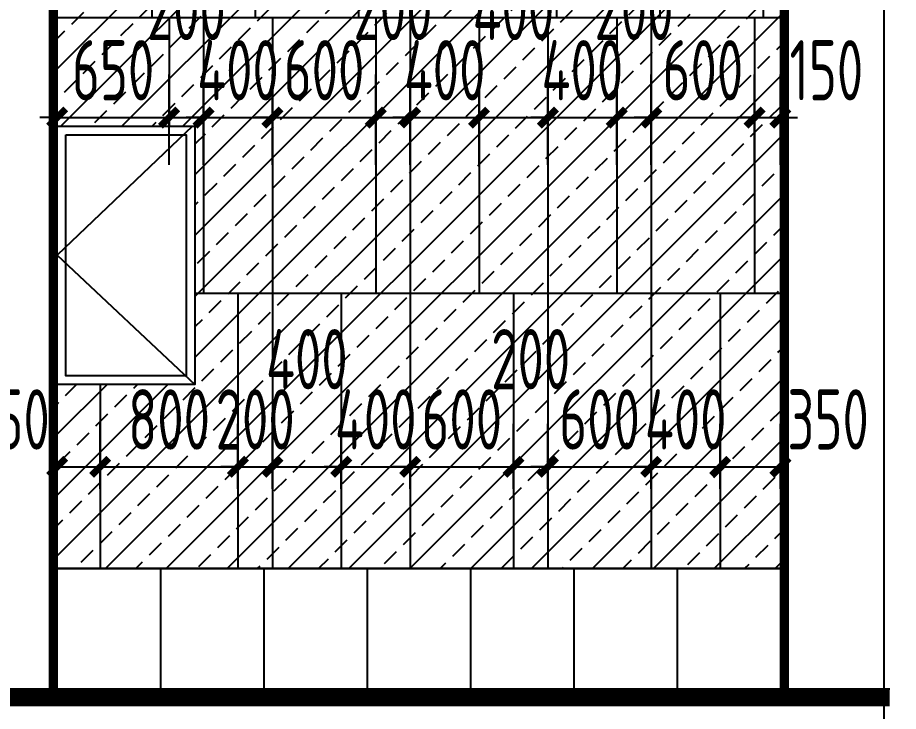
# Model space of a CAD drawing. Extents: x -863035 to 270371, y -8918 to 240488.
# Drawn here: x 234446 to 239561, y 143470 to 147499 of the extents above; entities that cross this region are included whole.
import ezdxf

# ---------------------------------------------------------------- set-up
doc = ezdxf.new("R2010")
doc.units = 0
doc.header["$LTSCALE"] = 1000
doc.header["$MEASUREMENT"] = 0
for name, color, linetype in [('01-标注_尺寸', 124, 'Continuous'), ('05-填充_156', 156, 'Continuous'), ('A-C_玻璃幕墙', 140, 'Continuous'), ('A_AXIS-轴线', 36, 'Continuous'), ('E-墙面分格', 146, 'Continuous'), ('E-立面轮廓', 241, 'Continuous')]:
    doc.layers.add(name, color=color, linetype=linetype)
doc.styles.add('_TCH_DIM_T3', font='ROS1', dxfattribs={"width": 0.75, "bigfont": 'JD'})
doc.dimstyles.new('_TCH_ARCH&&100', dxfattribs={"dimtxt": 350, "dimasz": 100, "dimexe": 250, "dimexo": 300, "dimgap": 100, "dimtad": 1, "dimdec": 0, "dimzin": 0, "dimdsep": 46, "dimtxsty": '_TCH_DIM_T3', "dimblk": 'ARCHTICK', "dimcen": 0.09, "dimclrt": 7, "dimazin": 2, "dimtfac": 1, "dimtdec": 0, "dimtix": 1, "dimtmove": 2, "dimatfit": 3, "dimfxl": 0, "dimtolj": 1, "dimtzin": 0, "dimarcsym": 0})

# ---------------------------------------------------------------- blocks, each defined once
blk = doc.blocks.new('_ArchTick')
at = {"color": 0, "linetype": 'ByBlock', "const_width": 0.4}
blk.add_lwpolyline([(-0.5, -0.5), (0.5, 0.5)], dxfattribs=at)
blk = doc.blocks.new('*D2016')
at = {"layer": '01-标注_尺寸', "color": 0, "lineweight": -2, "transparency": 16777216}
for p, q in [((234675.3, 144762.6), (234675.3, 145140.3)), ((234925.3, 144762.6), (234925.3, 145140.3)), ((234675.3, 144890.3), (234925.3, 144890.3))]:
    blk.add_line(p, q, dxfattribs=at)
at = {"layer": 'Defpoints', "color": 0, "transparency": 16777216}
for p in [(234925.3, 144890.3), (234675.3, 144462.6), (234925.3, 144462.6)]:
    blk.add_point(p, dxfattribs=at)
at = {"layer": '01-标注_尺寸', "color": 0, "lineweight": -2, "transparency": 16777216, "xscale": 100, "yscale": 100, "zscale": 100, "rotation": 180}
blk.add_blockref('_ArchTick', (234675.3, 144890.3), dxfattribs=at)
at = {"layer": '01-标注_尺寸', "color": 0, "lineweight": -2, "transparency": 16777216, "xscale": 100, "yscale": 100, "zscale": 100}
blk.add_blockref('_ArchTick', (234925.3, 144890.3), dxfattribs=at)
at = {"layer": '01-标注_尺寸', "color": 7, "transparency": 16777216, "insert": (234398.1, 145165.3), "char_height": 350, "attachment_point": 5, "style": '_TCH_DIM_T3'}
blk.add_mtext('\\A1;250', dxfattribs=at)
blk = doc.blocks.new('*D2017')
at = {"layer": '01-标注_尺寸', "color": 0, "lineweight": -2, "transparency": 16777216}
for p, q in [((234925.3, 144762.6), (234925.3, 145140.3)), ((235725.3, 144762.6), (235725.3, 145140.3)), ((234925.3, 144890.3), (235725.3, 144890.3))]:
    blk.add_line(p, q, dxfattribs=at)
at = {"layer": 'Defpoints', "color": 0, "transparency": 16777216}
for p in [(235725.3, 144890.3), (234925.3, 144462.6), (235725.3, 144462.6)]:
    blk.add_point(p, dxfattribs=at)
at = {"layer": '01-标注_尺寸', "color": 0, "lineweight": -2, "transparency": 16777216, "xscale": 100, "yscale": 100, "zscale": 100, "rotation": 180}
blk.add_blockref('_ArchTick', (234925.3, 144890.3), dxfattribs=at)
at = {"layer": '01-标注_尺寸', "color": 0, "lineweight": -2, "transparency": 16777216, "xscale": 100, "yscale": 100, "zscale": 100}
blk.add_blockref('_ArchTick', (235725.3, 144890.3), dxfattribs=at)
at = {"layer": '01-标注_尺寸', "color": 7, "transparency": 16777216, "insert": (235325.3, 145165.3), "char_height": 350, "attachment_point": 5, "style": '_TCH_DIM_T3'}
blk.add_mtext('\\A1;800', dxfattribs=at)
blk = doc.blocks.new('*D2018')
at = {"layer": '01-标注_尺寸', "color": 0, "lineweight": -2, "transparency": 16777216}
for p, q in [((235725.3, 144762.6), (235725.3, 145140.3)), ((235925.3, 144762.6), (235925.3, 145140.3)), ((235725.3, 144890.3), (235625.3, 144890.3)), ((235725.3, 144890.3), (235925.3, 144890.3)), ((235925.3, 144890.3), (236025.3, 144890.3))]:
    blk.add_line(p, q, dxfattribs=at)
at = {"layer": 'Defpoints', "color": 0, "transparency": 16777216}
for p in [(235925.3, 144890.3), (235725.3, 144462.6), (235925.3, 144462.6)]:
    blk.add_point(p, dxfattribs=at)
at = {"layer": '01-标注_尺寸', "color": 0, "lineweight": -2, "transparency": 16777216, "xscale": 100, "yscale": 100, "zscale": 100}
blk.add_blockref('_ArchTick', (235725.3, 144890.3), dxfattribs=at)
at = {"layer": '01-标注_尺寸', "color": 0, "lineweight": -2, "transparency": 16777216, "xscale": 100, "yscale": 100, "zscale": 100, "rotation": 180}
blk.add_blockref('_ArchTick', (235925.3, 144890.3), dxfattribs=at)
at = {"layer": '01-标注_尺寸', "color": 7, "transparency": 16777216, "insert": (235825.3, 145165.3), "char_height": 350, "attachment_point": 5, "style": '_TCH_DIM_T3'}
blk.add_mtext('\\A1;200', dxfattribs=at)
blk = doc.blocks.new('*D2019')
at = {"layer": '01-标注_尺寸', "color": 0, "lineweight": -2, "transparency": 16777216}
for p, q in [((235925.3, 144762.6), (235925.3, 145140.3)), ((236325.3, 144762.6), (236325.3, 145140.3)), ((235925.3, 144890.3), (236325.3, 144890.3))]:
    blk.add_line(p, q, dxfattribs=at)
at = {"layer": 'Defpoints', "color": 0, "transparency": 16777216}
for p in [(236325.3, 144890.3), (235925.3, 144462.6), (236325.3, 144462.6)]:
    blk.add_point(p, dxfattribs=at)
at = {"layer": '01-标注_尺寸', "color": 0, "lineweight": -2, "transparency": 16777216, "xscale": 100, "yscale": 100, "zscale": 100, "rotation": 180}
blk.add_blockref('_ArchTick', (235925.3, 144890.3), dxfattribs=at)
at = {"layer": '01-标注_尺寸', "color": 0, "lineweight": -2, "transparency": 16777216, "xscale": 100, "yscale": 100, "zscale": 100}
blk.add_blockref('_ArchTick', (236325.3, 144890.3), dxfattribs=at)
at = {"layer": '01-标注_尺寸', "color": 7, "transparency": 16777216, "insert": (236125.3, 145515.3), "char_height": 350, "attachment_point": 5, "style": '_TCH_DIM_T3'}
blk.add_mtext('\\A1;400', dxfattribs=at)
blk = doc.blocks.new('*D2020')
at = {"layer": '01-标注_尺寸', "color": 0, "lineweight": -2, "transparency": 16777216}
for p, q in [((236325.3, 144762.6), (236325.3, 145140.3)), ((236725.3, 144762.6), (236725.3, 145140.3)), ((236325.3, 144890.3), (236225.3, 144890.3)), ((236325.3, 144890.3), (236725.3, 144890.3)), ((236725.3, 144890.3), (236825.3, 144890.3))]:
    blk.add_line(p, q, dxfattribs=at)
at = {"layer": 'Defpoints', "color": 0, "transparency": 16777216}
for p in [(236725.3, 144890.3), (236325.3, 144462.6), (236725.3, 144462.6)]:
    blk.add_point(p, dxfattribs=at)
at = {"layer": '01-标注_尺寸', "color": 0, "lineweight": -2, "transparency": 16777216, "xscale": 100, "yscale": 100, "zscale": 100}
blk.add_blockref('_ArchTick', (236325.3, 144890.3), dxfattribs=at)
at = {"layer": '01-标注_尺寸', "color": 0, "lineweight": -2, "transparency": 16777216, "xscale": 100, "yscale": 100, "zscale": 100, "rotation": 180}
blk.add_blockref('_ArchTick', (236725.3, 144890.3), dxfattribs=at)
at = {"layer": '01-标注_尺寸', "color": 7, "transparency": 16777216, "insert": (236525.3, 145165.3), "char_height": 350, "attachment_point": 5, "style": '_TCH_DIM_T3'}
blk.add_mtext('\\A1;400', dxfattribs=at)
blk = doc.blocks.new('*D2021')
at = {"layer": '01-标注_尺寸', "color": 0, "lineweight": -2, "transparency": 16777216}
for p, q in [((236725.3, 144762.6), (236725.3, 145140.3)), ((237325.3, 144762.6), (237325.3, 145140.3)), ((236725.3, 144890.3), (236625.3, 144890.3)), ((236725.3, 144890.3), (237325.3, 144890.3)), ((237325.3, 144890.3), (237425.3, 144890.3))]:
    blk.add_line(p, q, dxfattribs=at)
at = {"layer": 'Defpoints', "color": 0, "transparency": 16777216}
for p in [(237325.3, 144890.3), (236725.3, 144462.6), (237325.3, 144462.6)]:
    blk.add_point(p, dxfattribs=at)
at = {"layer": '01-标注_尺寸', "color": 0, "lineweight": -2, "transparency": 16777216, "xscale": 100, "yscale": 100, "zscale": 100}
blk.add_blockref('_ArchTick', (236725.3, 144890.3), dxfattribs=at)
at = {"layer": '01-标注_尺寸', "color": 0, "lineweight": -2, "transparency": 16777216, "xscale": 100, "yscale": 100, "zscale": 100, "rotation": 180}
blk.add_blockref('_ArchTick', (237325.3, 144890.3), dxfattribs=at)
at = {"layer": '01-标注_尺寸', "color": 7, "transparency": 16777216, "insert": (237025.3, 145165.3), "char_height": 350, "attachment_point": 5, "style": '_TCH_DIM_T3'}
blk.add_mtext('\\A1;600', dxfattribs=at)
blk = doc.blocks.new('*D2022')
at = {"layer": '01-标注_尺寸', "color": 0, "lineweight": -2, "transparency": 16777216}
for p, q in [((237325.3, 144762.6), (237325.3, 145140.3)), ((237525.3, 144762.6), (237525.3, 145140.3)), ((237325.3, 144890.3), (237525.3, 144890.3))]:
    blk.add_line(p, q, dxfattribs=at)
at = {"layer": 'Defpoints', "color": 0, "transparency": 16777216}
for p in [(237525.3, 144890.3), (237325.3, 144462.6), (237525.3, 144462.6)]:
    blk.add_point(p, dxfattribs=at)
at = {"layer": '01-标注_尺寸', "color": 0, "lineweight": -2, "transparency": 16777216, "xscale": 100, "yscale": 100, "zscale": 100, "rotation": 180}
blk.add_blockref('_ArchTick', (237325.3, 144890.3), dxfattribs=at)
at = {"layer": '01-标注_尺寸', "color": 0, "lineweight": -2, "transparency": 16777216, "xscale": 100, "yscale": 100, "zscale": 100}
blk.add_blockref('_ArchTick', (237525.3, 144890.3), dxfattribs=at)
at = {"layer": '01-标注_尺寸', "color": 7, "transparency": 16777216, "insert": (237425.3, 145515.3), "char_height": 350, "attachment_point": 5, "style": '_TCH_DIM_T3'}
blk.add_mtext('\\A1;200', dxfattribs=at)
blk = doc.blocks.new('*D2023')
at = {"layer": '01-标注_尺寸', "color": 0, "lineweight": -2, "transparency": 16777216}
for p, q in [((237525.3, 144762.6), (237525.3, 145140.3)), ((238125.3, 144762.6), (238125.3, 145140.3)), ((237525.3, 144890.3), (237425.3, 144890.3)), ((237525.3, 144890.3), (238125.3, 144890.3)), ((238125.3, 144890.3), (238225.3, 144890.3))]:
    blk.add_line(p, q, dxfattribs=at)
at = {"layer": 'Defpoints', "color": 0, "transparency": 16777216}
for p in [(238125.3, 144890.3), (237525.3, 144462.6), (238125.3, 144462.6)]:
    blk.add_point(p, dxfattribs=at)
at = {"layer": '01-标注_尺寸', "color": 0, "lineweight": -2, "transparency": 16777216, "xscale": 100, "yscale": 100, "zscale": 100}
blk.add_blockref('_ArchTick', (237525.3, 144890.3), dxfattribs=at)
at = {"layer": '01-标注_尺寸', "color": 0, "lineweight": -2, "transparency": 16777216, "xscale": 100, "yscale": 100, "zscale": 100, "rotation": 180}
blk.add_blockref('_ArchTick', (238125.3, 144890.3), dxfattribs=at)
at = {"layer": '01-标注_尺寸', "color": 7, "transparency": 16777216, "insert": (237825.3, 145165.3), "char_height": 350, "attachment_point": 5, "style": '_TCH_DIM_T3'}
blk.add_mtext('\\A1;600', dxfattribs=at)
blk = doc.blocks.new('*D2024')
at = {"layer": '01-标注_尺寸', "color": 0, "lineweight": -2, "transparency": 16777216}
for p, q in [((238125.3, 144762.6), (238125.3, 145140.3)), ((238525.3, 144762.6), (238525.3, 145140.3)), ((238125.3, 144890.3), (238025.3, 144890.3)), ((238125.3, 144890.3), (238525.3, 144890.3)), ((238525.3, 144890.3), (238625.3, 144890.3))]:
    blk.add_line(p, q, dxfattribs=at)
at = {"layer": 'Defpoints', "color": 0, "transparency": 16777216}
for p in [(238525.3, 144890.3), (238125.3, 144462.6), (238525.3, 144462.6)]:
    blk.add_point(p, dxfattribs=at)
at = {"layer": '01-标注_尺寸', "color": 0, "lineweight": -2, "transparency": 16777216, "xscale": 100, "yscale": 100, "zscale": 100}
blk.add_blockref('_ArchTick', (238125.3, 144890.3), dxfattribs=at)
at = {"layer": '01-标注_尺寸', "color": 0, "lineweight": -2, "transparency": 16777216, "xscale": 100, "yscale": 100, "zscale": 100, "rotation": 180}
blk.add_blockref('_ArchTick', (238525.3, 144890.3), dxfattribs=at)
at = {"layer": '01-标注_尺寸', "color": 7, "transparency": 16777216, "insert": (238325.3, 145165.3), "char_height": 350, "attachment_point": 5, "style": '_TCH_DIM_T3'}
blk.add_mtext('\\A1;400', dxfattribs=at)
blk = doc.blocks.new('*D2025')
at = {"layer": '01-标注_尺寸', "color": 0, "lineweight": -2, "transparency": 16777216}
for p, q in [((238525.3, 144762.6), (238525.3, 145140.3)), ((238875.3, 144762.6), (238875.3, 145140.3)), ((238525.3, 144890.3), (238875.3, 144890.3))]:
    blk.add_line(p, q, dxfattribs=at)
at = {"layer": 'Defpoints', "color": 0, "transparency": 16777216}
for p in [(238875.3, 144890.3), (238525.3, 144462.6), (238875.3, 144462.6)]:
    blk.add_point(p, dxfattribs=at)
at = {"layer": '01-标注_尺寸', "color": 0, "lineweight": -2, "transparency": 16777216, "xscale": 100, "yscale": 100, "zscale": 100, "rotation": 180}
blk.add_blockref('_ArchTick', (238525.3, 144890.3), dxfattribs=at)
at = {"layer": '01-标注_尺寸', "color": 0, "lineweight": -2, "transparency": 16777216, "xscale": 100, "yscale": 100, "zscale": 100}
blk.add_blockref('_ArchTick', (238875.3, 144890.3), dxfattribs=at)
at = {"layer": '01-标注_尺寸', "color": 7, "transparency": 16777216, "insert": (239152.5, 145165.3), "char_height": 350, "attachment_point": 5, "style": '_TCH_DIM_T3'}
blk.add_mtext('\\A1;350', dxfattribs=at)
blk = doc.blocks.new('*D2026')
at = {"layer": '01-标注_尺寸', "color": 0, "lineweight": -2, "transparency": 16777216}
for p, q in [((234675.3, 146645), (234675.3, 147168.4)), ((235325.3, 146645), (235325.3, 147168.4)), ((234675.3, 146918.4), (234575.3, 146918.4)), ((234675.3, 146918.4), (235325.3, 146918.4)), ((235325.3, 146918.4), (235425.3, 146918.4))]:
    blk.add_line(p, q, dxfattribs=at)
at = {"layer": 'Defpoints', "color": 0, "transparency": 16777216}
for p in [(235325.3, 146918.4), (234675.3, 146345), (235325.3, 146345)]:
    blk.add_point(p, dxfattribs=at)
at = {"layer": '01-标注_尺寸', "color": 0, "lineweight": -2, "transparency": 16777216, "xscale": 100, "yscale": 100, "zscale": 100}
blk.add_blockref('_ArchTick', (234675.3, 146918.4), dxfattribs=at)
at = {"layer": '01-标注_尺寸', "color": 0, "lineweight": -2, "transparency": 16777216, "xscale": 100, "yscale": 100, "zscale": 100, "rotation": 180}
blk.add_blockref('_ArchTick', (235325.3, 146918.4), dxfattribs=at)
at = {"layer": '01-标注_尺寸', "color": 7, "transparency": 16777216, "insert": (235000.3, 147193.4), "char_height": 350, "attachment_point": 5, "style": '_TCH_DIM_T3'}
blk.add_mtext('\\A1;650', dxfattribs=at)
blk = doc.blocks.new('*D2027')
at = {"layer": '01-标注_尺寸', "color": 0, "lineweight": -2, "transparency": 16777216}
for p, q in [((235325.3, 146645), (235325.3, 147168.4)), ((235525.3, 146645), (235525.3, 147168.4)), ((235325.3, 146918.4), (235525.3, 146918.4))]:
    blk.add_line(p, q, dxfattribs=at)
at = {"layer": 'Defpoints', "color": 0, "transparency": 16777216}
for p in [(235525.3, 146918.4), (235325.3, 146345), (235525.3, 146345)]:
    blk.add_point(p, dxfattribs=at)
at = {"layer": '01-标注_尺寸', "color": 0, "lineweight": -2, "transparency": 16777216, "xscale": 100, "yscale": 100, "zscale": 100, "rotation": 180}
blk.add_blockref('_ArchTick', (235325.3, 146918.4), dxfattribs=at)
at = {"layer": '01-标注_尺寸', "color": 0, "lineweight": -2, "transparency": 16777216, "xscale": 100, "yscale": 100, "zscale": 100}
blk.add_blockref('_ArchTick', (235525.3, 146918.4), dxfattribs=at)
at = {"layer": '01-标注_尺寸', "color": 7, "transparency": 16777216, "insert": (235425.3, 147543.4), "char_height": 350, "attachment_point": 5, "style": '_TCH_DIM_T3'}
blk.add_mtext('\\A1;200', dxfattribs=at)
blk = doc.blocks.new('*D2028')
at = {"layer": '01-标注_尺寸', "color": 0, "lineweight": -2, "transparency": 16777216}
for p, q in [((235525.3, 146645), (235525.3, 147168.4)), ((235925.3, 146645), (235925.3, 147168.4)), ((235525.3, 146918.4), (235425.3, 146918.4)), ((235525.3, 146918.4), (235925.3, 146918.4)), ((235925.3, 146918.4), (236025.3, 146918.4))]:
    blk.add_line(p, q, dxfattribs=at)
at = {"layer": 'Defpoints', "color": 0, "transparency": 16777216}
for p in [(235925.3, 146918.4), (235525.3, 146345), (235925.3, 146345)]:
    blk.add_point(p, dxfattribs=at)
at = {"layer": '01-标注_尺寸', "color": 0, "lineweight": -2, "transparency": 16777216, "xscale": 100, "yscale": 100, "zscale": 100}
blk.add_blockref('_ArchTick', (235525.3, 146918.4), dxfattribs=at)
at = {"layer": '01-标注_尺寸', "color": 0, "lineweight": -2, "transparency": 16777216, "xscale": 100, "yscale": 100, "zscale": 100, "rotation": 180}
blk.add_blockref('_ArchTick', (235925.3, 146918.4), dxfattribs=at)
at = {"layer": '01-标注_尺寸', "color": 7, "transparency": 16777216, "insert": (235725.3, 147193.4), "char_height": 350, "attachment_point": 5, "style": '_TCH_DIM_T3'}
blk.add_mtext('\\A1;400', dxfattribs=at)
blk = doc.blocks.new('*D2029')
at = {"layer": '01-标注_尺寸', "color": 0, "lineweight": -2, "transparency": 16777216}
for p, q in [((235925.3, 146645), (235925.3, 147168.4)), ((236525.3, 146645), (236525.3, 147168.4)), ((235925.3, 146918.4), (235825.3, 146918.4)), ((235925.3, 146918.4), (236525.3, 146918.4)), ((236525.3, 146918.4), (236625.3, 146918.4))]:
    blk.add_line(p, q, dxfattribs=at)
at = {"layer": 'Defpoints', "color": 0, "transparency": 16777216}
for p in [(236525.3, 146918.4), (235925.3, 146345), (236525.3, 146345)]:
    blk.add_point(p, dxfattribs=at)
at = {"layer": '01-标注_尺寸', "color": 0, "lineweight": -2, "transparency": 16777216, "xscale": 100, "yscale": 100, "zscale": 100}
blk.add_blockref('_ArchTick', (235925.3, 146918.4), dxfattribs=at)
at = {"layer": '01-标注_尺寸', "color": 0, "lineweight": -2, "transparency": 16777216, "xscale": 100, "yscale": 100, "zscale": 100, "rotation": 180}
blk.add_blockref('_ArchTick', (236525.3, 146918.4), dxfattribs=at)
at = {"layer": '01-标注_尺寸', "color": 7, "transparency": 16777216, "insert": (236225.3, 147193.4), "char_height": 350, "attachment_point": 5, "style": '_TCH_DIM_T3'}
blk.add_mtext('\\A1;600', dxfattribs=at)
blk = doc.blocks.new('*D2030')
at = {"layer": '01-标注_尺寸', "color": 0, "lineweight": -2, "transparency": 16777216}
for p, q in [((236525.3, 146645), (236525.3, 147168.4)), ((236725.3, 146645), (236725.3, 147168.4)), ((236525.3, 146918.4), (236725.3, 146918.4))]:
    blk.add_line(p, q, dxfattribs=at)
at = {"layer": 'Defpoints', "color": 0, "transparency": 16777216}
for p in [(236725.3, 146918.4), (236525.3, 146345), (236725.3, 146345)]:
    blk.add_point(p, dxfattribs=at)
at = {"layer": '01-标注_尺寸', "color": 0, "lineweight": -2, "transparency": 16777216, "xscale": 100, "yscale": 100, "zscale": 100, "rotation": 180}
blk.add_blockref('_ArchTick', (236525.3, 146918.4), dxfattribs=at)
at = {"layer": '01-标注_尺寸', "color": 0, "lineweight": -2, "transparency": 16777216, "xscale": 100, "yscale": 100, "zscale": 100}
blk.add_blockref('_ArchTick', (236725.3, 146918.4), dxfattribs=at)
at = {"layer": '01-标注_尺寸', "color": 7, "transparency": 16777216, "insert": (236625.3, 147543.4), "char_height": 350, "attachment_point": 5, "style": '_TCH_DIM_T3'}
blk.add_mtext('\\A1;200', dxfattribs=at)
blk = doc.blocks.new('*D2031')
at = {"layer": '01-标注_尺寸', "color": 0, "lineweight": -2, "transparency": 16777216}
for p, q in [((236725.3, 146645), (236725.3, 147168.4)), ((237125.3, 146645), (237125.3, 147168.4)), ((236725.3, 146918.4), (236625.3, 146918.4)), ((236725.3, 146918.4), (237125.3, 146918.4)), ((237125.3, 146918.4), (237225.3, 146918.4))]:
    blk.add_line(p, q, dxfattribs=at)
at = {"layer": 'Defpoints', "color": 0, "transparency": 16777216}
for p in [(237125.3, 146918.4), (236725.3, 146345), (237125.3, 146345)]:
    blk.add_point(p, dxfattribs=at)
at = {"layer": '01-标注_尺寸', "color": 0, "lineweight": -2, "transparency": 16777216, "xscale": 100, "yscale": 100, "zscale": 100}
blk.add_blockref('_ArchTick', (236725.3, 146918.4), dxfattribs=at)
at = {"layer": '01-标注_尺寸', "color": 0, "lineweight": -2, "transparency": 16777216, "xscale": 100, "yscale": 100, "zscale": 100, "rotation": 180}
blk.add_blockref('_ArchTick', (237125.3, 146918.4), dxfattribs=at)
at = {"layer": '01-标注_尺寸', "color": 7, "transparency": 16777216, "insert": (236925.3, 147193.4), "char_height": 350, "attachment_point": 5, "style": '_TCH_DIM_T3'}
blk.add_mtext('\\A1;400', dxfattribs=at)
blk = doc.blocks.new('*D2032')
at = {"layer": '01-标注_尺寸', "color": 0, "lineweight": -2, "transparency": 16777216}
for p, q in [((237125.3, 146645), (237125.3, 147168.4)), ((237525.3, 146645), (237525.3, 147168.4)), ((237125.3, 146918.4), (237525.3, 146918.4))]:
    blk.add_line(p, q, dxfattribs=at)
at = {"layer": 'Defpoints', "color": 0, "transparency": 16777216}
for p in [(237525.3, 146918.4), (237125.3, 146345), (237525.3, 146345)]:
    blk.add_point(p, dxfattribs=at)
at = {"layer": '01-标注_尺寸', "color": 0, "lineweight": -2, "transparency": 16777216, "xscale": 100, "yscale": 100, "zscale": 100, "rotation": 180}
blk.add_blockref('_ArchTick', (237125.3, 146918.4), dxfattribs=at)
at = {"layer": '01-标注_尺寸', "color": 0, "lineweight": -2, "transparency": 16777216, "xscale": 100, "yscale": 100, "zscale": 100}
blk.add_blockref('_ArchTick', (237525.3, 146918.4), dxfattribs=at)
at = {"layer": '01-标注_尺寸', "color": 7, "transparency": 16777216, "insert": (237325.3, 147543.4), "char_height": 350, "attachment_point": 5, "style": '_TCH_DIM_T3'}
blk.add_mtext('\\A1;400', dxfattribs=at)
blk = doc.blocks.new('*D2033')
at = {"layer": '01-标注_尺寸', "color": 0, "lineweight": -2, "transparency": 16777216}
for p, q in [((237525.3, 146645), (237525.3, 147168.4)), ((237925.3, 146645), (237925.3, 147168.4)), ((237525.3, 146918.4), (237425.3, 146918.4)), ((237525.3, 146918.4), (237925.3, 146918.4)), ((237925.3, 146918.4), (238025.3, 146918.4))]:
    blk.add_line(p, q, dxfattribs=at)
at = {"layer": 'Defpoints', "color": 0, "transparency": 16777216}
for p in [(237925.3, 146918.4), (237525.3, 146345), (237925.3, 146345)]:
    blk.add_point(p, dxfattribs=at)
at = {"layer": '01-标注_尺寸', "color": 0, "lineweight": -2, "transparency": 16777216, "xscale": 100, "yscale": 100, "zscale": 100}
blk.add_blockref('_ArchTick', (237525.3, 146918.4), dxfattribs=at)
at = {"layer": '01-标注_尺寸', "color": 0, "lineweight": -2, "transparency": 16777216, "xscale": 100, "yscale": 100, "zscale": 100, "rotation": 180}
blk.add_blockref('_ArchTick', (237925.3, 146918.4), dxfattribs=at)
at = {"layer": '01-标注_尺寸', "color": 7, "transparency": 16777216, "insert": (237725.3, 147193.4), "char_height": 350, "attachment_point": 5, "style": '_TCH_DIM_T3'}
blk.add_mtext('\\A1;400', dxfattribs=at)
blk = doc.blocks.new('*D2034')
at = {"layer": '01-标注_尺寸', "color": 0, "lineweight": -2, "transparency": 16777216}
for p, q in [((237925.3, 146645), (237925.3, 147168.4)), ((238125.3, 146645), (238125.3, 147168.4)), ((237925.3, 146918.4), (238125.3, 146918.4))]:
    blk.add_line(p, q, dxfattribs=at)
at = {"layer": 'Defpoints', "color": 0, "transparency": 16777216}
for p in [(238125.3, 146918.4), (237925.3, 146345), (238125.3, 146345)]:
    blk.add_point(p, dxfattribs=at)
at = {"layer": '01-标注_尺寸', "color": 0, "lineweight": -2, "transparency": 16777216, "xscale": 100, "yscale": 100, "zscale": 100, "rotation": 180}
blk.add_blockref('_ArchTick', (237925.3, 146918.4), dxfattribs=at)
at = {"layer": '01-标注_尺寸', "color": 0, "lineweight": -2, "transparency": 16777216, "xscale": 100, "yscale": 100, "zscale": 100}
blk.add_blockref('_ArchTick', (238125.3, 146918.4), dxfattribs=at)
at = {"layer": '01-标注_尺寸', "color": 7, "transparency": 16777216, "insert": (238025.3, 147543.4), "char_height": 350, "attachment_point": 5, "style": '_TCH_DIM_T3'}
blk.add_mtext('\\A1;200', dxfattribs=at)
blk = doc.blocks.new('*D2035')
at = {"layer": '01-标注_尺寸', "color": 0, "lineweight": -2, "transparency": 16777216}
for p, q in [((238125.3, 146645), (238125.3, 147168.4)), ((238725.3, 146645), (238725.3, 147168.4)), ((238125.3, 146918.4), (238025.3, 146918.4)), ((238125.3, 146918.4), (238725.3, 146918.4)), ((238725.3, 146918.4), (238825.3, 146918.4))]:
    blk.add_line(p, q, dxfattribs=at)
at = {"layer": 'Defpoints', "color": 0, "transparency": 16777216}
for p in [(238725.3, 146918.4), (238125.3, 146345), (238725.3, 146345)]:
    blk.add_point(p, dxfattribs=at)
at = {"layer": '01-标注_尺寸', "color": 0, "lineweight": -2, "transparency": 16777216, "xscale": 100, "yscale": 100, "zscale": 100}
blk.add_blockref('_ArchTick', (238125.3, 146918.4), dxfattribs=at)
at = {"layer": '01-标注_尺寸', "color": 0, "lineweight": -2, "transparency": 16777216, "xscale": 100, "yscale": 100, "zscale": 100, "rotation": 180}
blk.add_blockref('_ArchTick', (238725.3, 146918.4), dxfattribs=at)
at = {"layer": '01-标注_尺寸', "color": 7, "transparency": 16777216, "insert": (238425.3, 147193.4), "char_height": 350, "attachment_point": 5, "style": '_TCH_DIM_T3'}
blk.add_mtext('\\A1;600', dxfattribs=at)
blk = doc.blocks.new('*D2036')
at = {"layer": '01-标注_尺寸', "color": 0, "lineweight": -2, "transparency": 16777216}
for p, q in [((238725.3, 146645), (238725.3, 147168.4)), ((238875.3, 146645), (238875.3, 147168.4)), ((238725.3, 146918.4), (238625.3, 146918.4)), ((238725.3, 146918.4), (238875.3, 146918.4)), ((238875.3, 146918.4), (238975.3, 146918.4))]:
    blk.add_line(p, q, dxfattribs=at)
at = {"layer": 'Defpoints', "color": 0, "transparency": 16777216}
for p in [(238875.3, 146918.4), (238725.3, 146345), (238875.3, 146345)]:
    blk.add_point(p, dxfattribs=at)
at = {"layer": '01-标注_尺寸', "color": 0, "lineweight": -2, "transparency": 16777216, "xscale": 100, "yscale": 100, "zscale": 100}
blk.add_blockref('_ArchTick', (238725.3, 146918.4), dxfattribs=at)
at = {"layer": '01-标注_尺寸', "color": 0, "lineweight": -2, "transparency": 16777216, "xscale": 100, "yscale": 100, "zscale": 100, "rotation": 180}
blk.add_blockref('_ArchTick', (238875.3, 146918.4), dxfattribs=at)
at = {"layer": '01-标注_尺寸', "color": 7, "transparency": 16777216, "insert": (239142.6, 147193.4), "char_height": 350, "attachment_point": 5, "style": '_TCH_DIM_T3'}
blk.add_mtext('\\A1;150', dxfattribs=at)

msp = doc.modelspace()

# ---------------------------------------------------------------- hatches: boundary and pattern name
at = {"layer": '05-填充_156'}
h = msp.add_hatch(dxfattribs=at)
h.set_pattern_fill('天然石材', color=256, scale=50)
h.set_pattern_definition([(45, (38594.36, 194718.34), (-176.77677, 176.77677), []), (45, (38681.3, 194628.58), (-176.77677, 176.77677), [98.68425, -56.391])])
h.paths.add_polyline_path([(235475.3, 145369.1), (234675.3, 145369.1), (234675.3, 144299.1), (238875.3, 144299.1), (238875.3, 149099.1), (234675.3, 149099.1), (234675.3, 146869.1), (235475.3, 146869.1)])

# ---------------------------------------------------------------- linework, layer by layer
at = {"layer": 'A-C_玻璃幕墙'}
for p, q in [((234675.3, 143599.1), (234675.3, 144299.1)), ((238875.3, 144299.1), (238875.3, 143599.1))]:
    msp.add_line(p, q, dxfattribs=at)
for points in [[(234675.3, 149099.1), (238875.3, 149099.1), (238875.3, 144299.1), (234675.3, 144299.1)], [(234675.3, 146869.1), (235475.3, 146869.1), (235475.3, 145369.1), (234675.3, 145369.1)], [(234725.3, 146819.1), (235425.3, 146819.1), (235425.3, 145419.1), (234725.3, 145419.1)]]:
    msp.add_lwpolyline(points, close=True, dxfattribs=at)
for points in [[(235461.3, 146869.1), (234675.3, 146119.1), (235475.3, 145369.1)], [(239510.6, 143599.1), (234001.7, 143599.1)]]:
    msp.add_lwpolyline(points, dxfattribs=at)
at = {"layer": 'A_AXIS-轴线', "ltscale": 0.4}
msp.add_line((239475.2, 150435.8), (239475.2, 142961.7), dxfattribs=at)
at = {"layer": 'E-墙面分格'}
for p, q in [((235225.3, 147999.1), (235225.3, 147499.1)), ((235825.3, 147999.1), (235825.3, 147499.1)), ((236425.3, 147999.1), (236425.3, 147499.1)), ((237575.3, 147999.1), (237575.3, 147499.1)), ((238175.3, 147999.1), (238175.3, 147499.1)), ((238775.3, 147999.1), (238775.3, 147499.1)), ((235325.3, 147499.1), (235325.3, 146869.1)), ((235525.3, 147499.1), (235525.3, 145899.1)), ((235925.3, 147499.1), (235925.3, 145899.1)), ((236525.3, 147499.1), (236525.3, 145899.1)), ((236725.3, 147499.1), (236725.3, 145899.1)), ((237125.3, 147499.1), (237125.3, 145899.1)), ((237525.3, 147499.1), (237525.3, 145899.1)), ((237925.3, 147499.1), (237925.3, 145899.1)), ((238125.3, 147499.1), (238125.3, 145899.1)), ((238725.3, 147499.1), (238725.3, 145899.1)), ((235475.3, 145899.1), (238875.3, 145899.1)), ((235725.3, 145899.1), (235725.3, 144299.1)), ((235925.3, 145899.1), (235925.3, 144299.1)), ((236325.3, 145899.1), (236325.3, 144299.1)), ((236725.3, 145899.1), (236725.3, 144299.1)), ((237325.3, 145899.1), (237325.3, 144299.1)), ((237525.3, 145899.1), (237525.3, 144299.1)), ((238125.3, 145899.1), (238125.3, 144299.1)), ((238525.3, 145899.1), (238525.3, 144299.1)), ((234925.3, 145369.1), (234925.3, 144299.1)), ((234675.3, 144299.1), (238875.3, 144299.1)), ((234675.3, 144299.1), (238875.3, 144299.1)), ((235275.3, 144299.1), (235275.3, 143599.1)), ((235875.3, 144299.1), (235875.3, 143599.1)), ((236475.3, 144299.1), (236475.3, 143599.1)), ((237075.3, 144299.1), (237075.3, 143599.1)), ((237675.3, 144299.1), (237675.3, 143599.1)), ((238275.3, 144299.1), (238275.3, 143599.1))]:
    msp.add_line(p, q, dxfattribs=at)
msp.add_lwpolyline([(234675.3, 147499.1), (238875.3, 147499.1)], dxfattribs=at)
at = {"layer": 'E-立面轮廓'}
for points, const_width in [([(234650.3, 143599.1), (234650.3, 149124.1), (238900.3, 149124.1), (238900.3, 143599.1)], 50), ([(234001.7, 143549.1), (239510.6, 143549.1)], 100)]:
    msp.add_lwpolyline(points, dxfattribs=dict(at, const_width=const_width))

# ---------------------------------------------------------------- dimensions: what is measured, and where the dimension line sits
at = {"layer": '01-标注_尺寸'}
for base, p1, p2, picture, middle in [((235525.3, 146918.4), (235325.3, 146345), (235525.3, 146345), '*D2027', (235425.3, 147543.4)), ((236725.3, 146918.4), (236525.3, 146345), (236725.3, 146345), '*D2030', (236625.3, 147543.4)), ((237525.3, 146918.4), (237125.3, 146345), (237525.3, 146345), '*D2032', (237325.3, 147543.4)), ((238125.3, 146918.4), (237925.3, 146345), (238125.3, 146345), '*D2034', (238025.3, 147543.4)), ((238875.3, 146918.4), (238725.3, 146345), (238875.3, 146345), '*D2036', (239142.6, 147193.4)), ((236325.3, 144890.3), (235925.3, 144462.6), (236325.3, 144462.6), '*D2019', (236125.3, 145515.3)), ((237525.3, 144890.3), (237325.3, 144462.6), (237525.3, 144462.6), '*D2022', (237425.3, 145515.3)), ((234925.3, 144890.3), (234675.3, 144462.6), (234925.3, 144462.6), '*D2016', (234398.1, 145165.3)), ((238875.3, 144890.3), (238525.3, 144462.6), (238875.3, 144462.6), '*D2025', (239152.5, 145165.3))]:
    dim = msp.add_linear_dim(base=base, p1=p1, p2=p2, angle=0, dimstyle='_TCH_ARCH&&100', dxfattribs=at)
    dim.commit()
    dim.dimension.update_dxf_attribs({"geometry": picture, "text_midpoint": middle, "dimtype": 161})
for p1, p2, distance, picture, middle in [((234675.3, 146345), (235325.3, 146345), 573.3, '*D2026', (235000.3, 147193.4)), ((235525.3, 146345), (235925.3, 146345), 573.3, '*D2028', (235725.3, 147193.4)), ((235925.3, 146345), (236525.3, 146345), 573.3, '*D2029', (236225.3, 147193.4)), ((236725.3, 146345), (237125.3, 146345), 573.3, '*D2031', (236925.3, 147193.4)), ((237525.3, 146345), (237925.3, 146345), 573.3, '*D2033', (237725.3, 147193.4)), ((238125.3, 146345), (238725.3, 146345), 573.3, '*D2035', (238425.3, 147193.4)), ((234925.3, 144462.6), (235725.3, 144462.6), 427.7, '*D2017', (235325.3, 145165.3)), ((235725.3, 144462.6), (235925.3, 144462.6), 427.7, '*D2018', (235825.3, 145165.3)), ((236325.3, 144462.6), (236725.3, 144462.6), 427.7, '*D2020', (236525.3, 145165.3)), ((236725.3, 144462.6), (237325.3, 144462.6), 427.7, '*D2021', (237025.3, 145165.3)), ((237525.3, 144462.6), (238125.3, 144462.6), 427.7, '*D2023', (237825.3, 145165.3)), ((238125.3, 144462.6), (238525.3, 144462.6), 427.7, '*D2024', (238325.3, 145165.3))]:
    dim = msp.add_aligned_dim(p1=p1, p2=p2, distance=distance, dimstyle='_TCH_ARCH&&100', dxfattribs=at)
    dim.commit()
    dim.dimension.update_dxf_attribs({"geometry": picture, "text_midpoint": middle})

doc.saveas('drawing.dxf')
